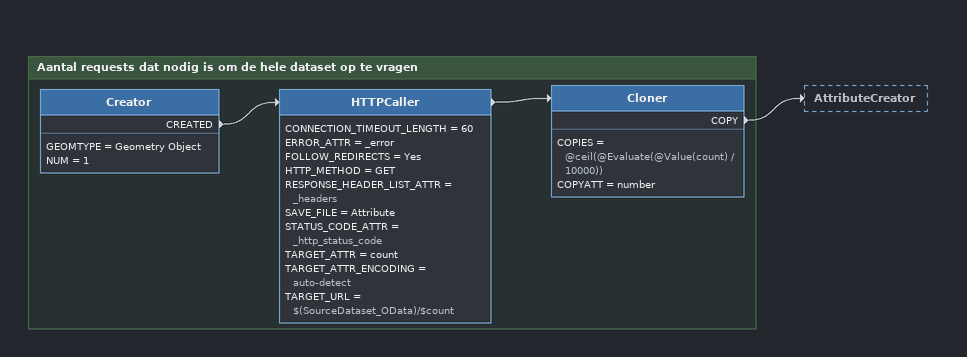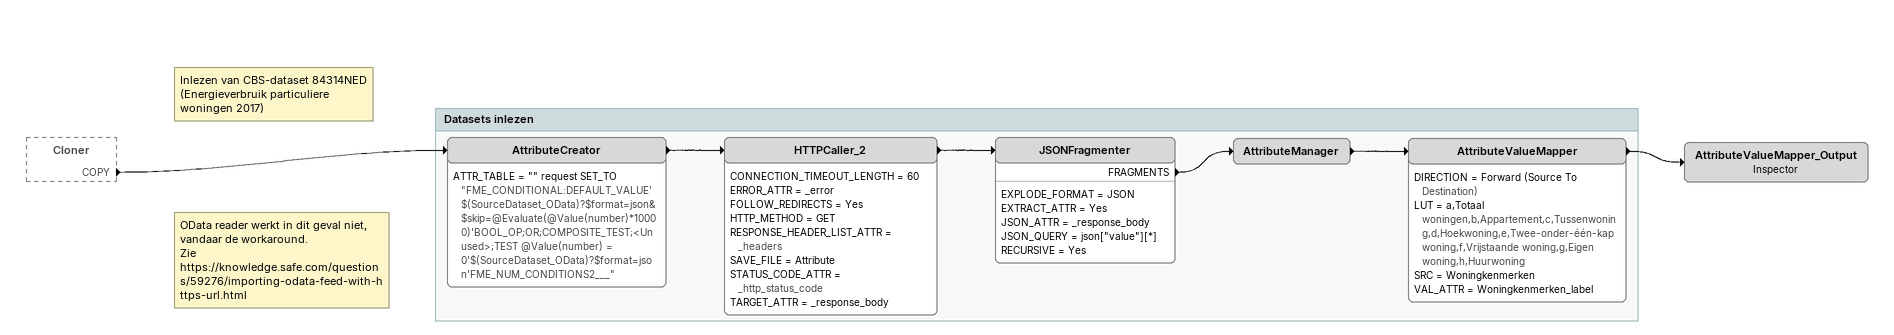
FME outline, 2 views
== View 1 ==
Bookmark: Aantal requests dat nodig is om de hele dataset op te vragen
Creator
    GEOMTYPE = Geometry Object
    NUM = 1
    CREATED -> HTTPCaller
HTTPCaller
    CONNECTION_TIMEOUT_LENGTH = 60
    ERROR_ATTR = _error
    FOLLOW_REDIRECTS = Yes
    HTTP_METHOD = GET
    RESPONSE_HEADER_LIST_ATTR = _headers
    SAVE_FILE = Attribute
    STATUS_CODE_ATTR = _http_status_code
    TARGET_ATTR = count
    TARGET_ATTR_ENCODING = auto-detect
    TARGET_URL = $(SourceDataset_OData)/$count
    -> Cloner
Cloner
    COPIES = @ceil(@Evaluate(@Value(count) / 10000))
    COPYATT = number
    COPY -> AttributeCreator

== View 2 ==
Cloner [outside]
    COPY -> AttributeCreator
Note: OData reader werkt in dit geval niet, vandaar de workaround. / Zie https://knowledge.safe.com/questions/59276/importing-odata-feed-with-https-url.html
Note: Inlezen van CBS-dataset 84314NED (Energieverbruik particuliere woningen 2017)
AttributeValueMapper_Output: Inspector

Bookmark: Datasets inlezen
AttributeCreator
    ATTR_TABLE = "" request SET_TO "FME_CONDITIONAL:DEFAULT_VALUE'$(SourceDataset_OData)?$format=json&$skip=@Evaluate(@Value(number)*10000)'BOOL_OP;OR;COMPOSITE_TEST;<Unused>;TEST @Value(number) = 0'$(SourceDataset_OData)?$format=json'FME_NUM_CONDITIONS2___"
    -> HTTPCaller_2
HTTPCaller_2
    CONNECTION_TIMEOUT_LENGTH = 60
    ERROR_ATTR = _error
    FOLLOW_REDIRECTS = Yes
    HTTP_METHOD = GET
    RESPONSE_HEADER_LIST_ATTR = _headers
    SAVE_FILE = Attribute
    STATUS_CODE_ATTR = _http_status_code
    TARGET_ATTR = _response_body
    -> JSONFragmenter
JSONFragmenter
    EXPLODE_FORMAT = JSON
    EXTRACT_ATTR = Yes
    JSON_ATTR = _response_body
    JSON_QUERY = json["value"][*]
    RECURSIVE = Yes
    FRAGMENTS -> AttributeManager
AttributeManager
    -> AttributeValueMapper
AttributeValueMapper
    DIRECTION = Forward (Source To Destination)
    LUT = a,Totaal woningen,b,Appartement,c,Tussenwoning,d,Hoekwoning,e,Twee-onder-één-kap woning,f,Vrijstaande woning,g,Eigen woning,h,Huurwoning
    SRC = Woningkenmerken
    VAL_ATTR = Woningkenmerken_label
    -> AttributeValueMapper_Output
